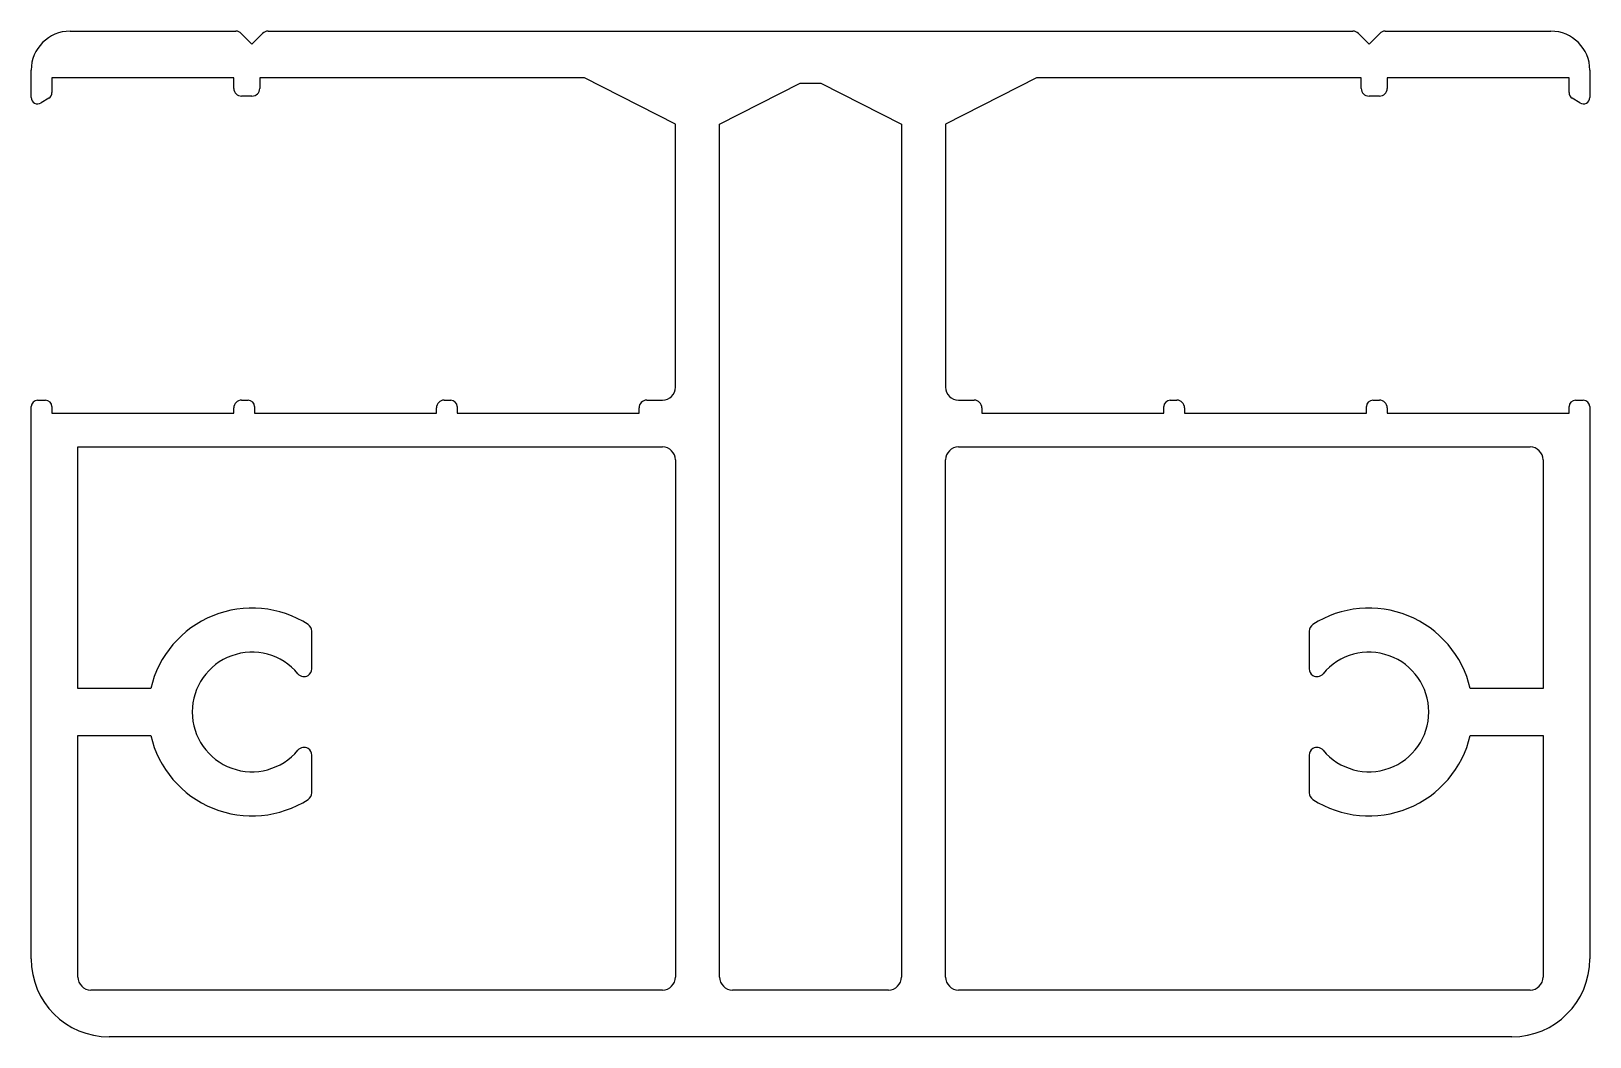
# Model space of a CAD drawing. Extents: x 1.3 to 61.3, y 1.1 to 39.8.
import ezdxf

# ---------------------------------------------------------------- set-up
doc = ezdxf.new("R2010")
doc.units = 0
doc.layers.get('0').update_dxf_attribs({"linetype": 'CONTINUOUS'})

msp = doc.modelspace()

# ---------------------------------------------------------------- linework, layer by layer
for p, q in [((2.753, 39.832), (9.131, 39.832)), ((9.343, 39.744), (9.752, 39.334)), ((9.752, 39.334), (10.162, 39.744)), ((10.374, 39.832), (52.133, 39.832)), ((52.345, 39.744), (52.754, 39.334)), ((52.754, 39.334), (53.164, 39.744)), ((53.376, 39.832), (59.753, 39.832)), ((1.253, 37.283), (1.253, 38.332)), ((2.053, 38.032), (2.053, 37.468)), ((9.053, 38.032), (2.053, 38.032)), ((9.053, 37.632), (9.053, 38.032)), ((10.053, 38.032), (10.053, 37.632)), ((22.553, 38.032), (10.053, 38.032)), ((26.053, 36.248), (22.553, 38.032)), ((27.753, 36.248), (30.861, 37.832)), ((30.861, 37.832), (31.646, 37.832)), ((31.646, 37.832), (34.753, 36.248)), ((39.953, 38.032), (36.453, 36.248)), ((52.453, 38.032), (39.953, 38.032)), ((52.453, 37.632), (52.453, 38.032)), ((53.453, 38.032), (53.453, 37.632)), ((60.453, 38.032), (53.453, 38.032)), ((60.453, 37.468), (60.453, 38.032)), ((61.253, 38.332), (61.253, 37.283)), ((1.936, 37.256), (1.638, 37.07)), ((9.753, 37.332), (9.353, 37.332)), ((53.153, 37.332), (52.753, 37.332)), ((60.869, 37.07), (60.571, 37.256)), ((26.053, 26.132), (26.053, 36.248)), ((27.753, 3.432), (27.753, 36.248)), ((34.753, 36.248), (34.753, 3.432)), ((36.453, 36.248), (36.453, 26.132)), ((1.253, 4.132), (1.253, 25.382)), ((1.503, 25.632), (1.803, 25.632)), ((2.053, 25.382), (2.053, 25.132)), ((9.053, 25.132), (9.053, 25.332)), ((9.353, 25.632), (9.603, 25.632)), ((9.853, 25.382), (9.853, 25.132)), ((16.853, 25.132), (16.853, 25.332)), ((17.153, 25.632), (17.403, 25.632)), ((17.653, 25.382), (17.653, 25.132)), ((24.653, 25.132), (24.653, 25.332)), ((24.953, 25.632), (25.553, 25.632)), ((36.953, 25.632), (37.553, 25.632)), ((37.853, 25.332), (37.853, 25.132)), ((44.853, 25.132), (44.853, 25.382)), ((45.103, 25.632), (45.353, 25.632)), ((45.653, 25.332), (45.653, 25.132)), ((52.653, 25.132), (52.653, 25.382)), ((52.903, 25.632), (53.153, 25.632)), ((53.453, 25.332), (53.453, 25.132)), ((60.453, 25.132), (60.453, 25.382)), ((60.703, 25.632), (61.003, 25.632)), ((61.253, 25.382), (61.253, 4.132)), ((2.053, 25.132), (9.053, 25.132)), ((9.853, 25.132), (16.853, 25.132)), ((17.653, 25.132), (24.653, 25.132)), ((37.853, 25.132), (44.853, 25.132)), ((45.653, 25.132), (52.653, 25.132)), ((53.453, 25.132), (60.453, 25.132)), ((3.053, 14.532), (3.053, 23.832)), ((3.053, 23.832), (25.553, 23.832)), ((36.953, 23.832), (58.953, 23.832)), ((26.053, 23.332), (26.053, 3.432)), ((36.453, 3.432), (36.453, 23.332)), ((59.453, 23.332), (59.453, 14.532)), ((12.053, 15.294), (12.053, 16.745)), ((50.453, 16.745), (50.453, 15.294)), ((5.856, 14.532), (3.053, 14.532)), ((59.453, 14.532), (56.651, 14.532)), ((3.053, 3.432), (3.053, 12.732)), ((3.053, 12.732), (5.856, 12.732)), ((56.651, 12.732), (59.453, 12.732)), ((59.453, 12.732), (59.453, 3.432)), ((12.053, 10.519), (12.053, 11.97)), ((50.453, 11.97), (50.453, 10.519)), ((25.553, 2.932), (3.553, 2.932)), ((34.253, 2.932), (28.253, 2.932)), ((58.953, 2.932), (36.953, 2.932)), ((58.253, 1.132), (4.253, 1.132))]:
    msp.add_line(p, q)
for centre, radius, start, end in [((2.753, 38.332), 1.5, 90, 180), ((9.131, 39.532), 0.3, 45, 90), ((10.374, 39.532), 0.3, 90, 134.98983), ((52.133, 39.532), 0.3, 45.01017, 90), ((53.376, 39.532), 0.3, 90, 135), ((59.753, 38.332), 1.5, 0, 90), ((1.505, 37.283), 0.251, 180, 302), ((1.803, 37.468), 0.25, 302, 0), ((9.353, 37.632), 0.3, 180, 270), ((9.753, 37.632), 0.3, 270, 0), ((52.753, 37.632), 0.3, 180, 270), ((53.153, 37.632), 0.3, 270, 0), ((60.703, 37.468), 0.25, 180, 238), ((61.002, 37.283), 0.251, 238, 0), ((25.553, 26.132), 0.5, 270, 0), ((36.953, 26.132), 0.5, 180, 270), ((1.503, 25.382), 0.25, 90, 180), ((1.803, 25.382), 0.25, 360, 90), ((9.353, 25.332), 0.3, 90, 180), ((9.603, 25.382), 0.25, 360, 90), ((17.153, 25.332), 0.3, 90, 180), ((17.403, 25.382), 0.25, 360, 90), ((24.953, 25.332), 0.3, 90, 180), ((37.553, 25.332), 0.3, 360, 90), ((45.103, 25.382), 0.25, 90, 180), ((45.353, 25.332), 0.3, 0, 90), ((52.903, 25.382), 0.25, 90, 180), ((53.153, 25.332), 0.3, 0, 90), ((60.703, 25.382), 0.25, 90, 180), ((61.003, 25.382), 0.25, 0, 90), ((25.553, 23.332), 0.5, 360, 90), ((36.953, 23.332), 0.5, 90, 180), ((58.953, 23.332), 0.5, 360, 90), ((9.753, 13.632), 4, 57.27956, 166.99712), ((52.753, 13.632), 4, 13.00288, 122.72044), ((11.753, 16.745), 0.3, 0, 57.27956), ((50.753, 16.745), 0.3, 122.72044, 180), ((9.753, 13.632), 2.3, 39.72581, 320.27419), ((52.753, 13.632), 2.3, 219.72581, 140.27419), ((11.753, 15.293), 0.3, 219.72581, 303.1), ((11.753, 15.294), 0.3, 303.02957, 359.99995), ((50.753, 15.294), 0.3, 180, 236.9), ((50.754, 15.293), 0.3, 236.82952, 320.27416), ((9.753, 13.632), 4, 193.00288, 302.72044), ((52.753, 13.632), 4, 237.27956, 346.99712), ((11.753, 11.97), 0.3, 56.82952, 140.27416), ((11.753, 11.97), 0.3, 0, 56.9), ((50.753, 11.97), 0.3, 123.1, 180), ((50.754, 11.97), 0.3, 39.72584, 123.17048), ((11.753, 10.519), 0.3, 302.72044, 0), ((50.753, 10.519), 0.3, 180, 237.27956), ((4.253, 4.132), 3, 180, 270), ((58.253, 4.132), 3, 270, 0), ((3.553, 3.432), 0.5, 180, 270), ((25.553, 3.432), 0.5, 270, 0), ((28.253, 3.432), 0.5, 180, 270), ((34.253, 3.432), 0.5, 270, 0), ((36.953, 3.432), 0.5, 180, 270), ((58.953, 3.432), 0.5, 270, 0)]:
    msp.add_arc(centre, radius, start, end)

doc.saveas('drawing.dxf')
